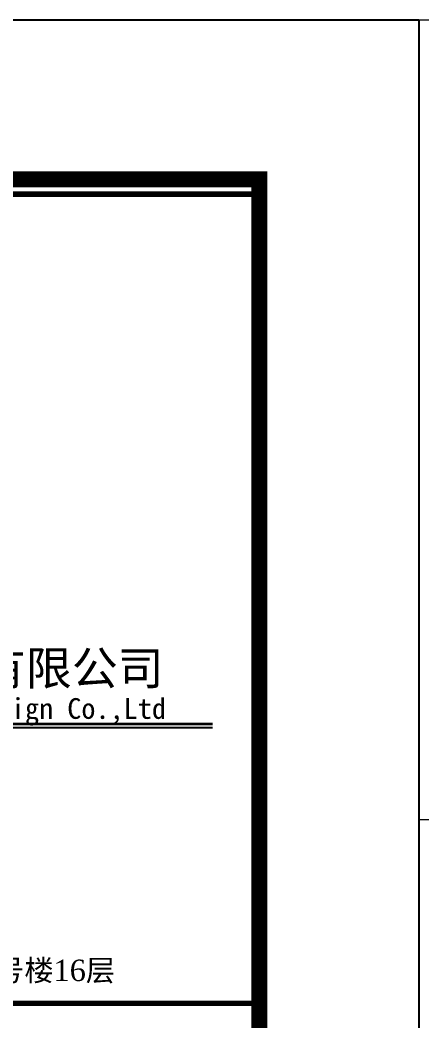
# Model space of a CAD drawing. Extents: x -3102990 to -851544, y -5293060 to -2540151.
# Drawn here: x -2246035 to -2243516, y -2637176 to -2630902 of the extents above; entities that cross this region are included whole.
import ezdxf

# ---------------------------------------------------------------- set-up
doc = ezdxf.new("R2010")
doc.units = 0
doc.header["$LTSCALE"] = 1000
doc.layers.get('0').update_dxf_attribs({"linetype": 'CONTINUOUS'})
for name, color, linetype in [('BEAM_CON', 4, 'CONTINUOUS'), ('PUB_TEXT', 7, 'CONTINUOUS'), ('PUB_TITLE', 4, 'CONTINUOUS')]:
    doc.layers.add(name, color=color, linetype=linetype)
doc.layers.add('yichutu', color=7, linetype='CONTINUOUS', true_color=0xffffff, plot=False)
doc.styles.add('-黑体', font='simhei.ttf')
doc.styles.add('GHF', font='times.ttf')

# ---------------------------------------------------------------- blocks, each defined once
blk = doc.blocks.new('A$C16496DF1')
at = {"color": 4, "lineweight": 35}
blk.add_line((98134.9, 37584.9), (102806.5, 37584.9), dxfattribs=at)
at = {"color": 4, "lineweight": -2}
blk.add_line((98134.9, 37562.5), (102806.5, 37562.5), dxfattribs=at)
at = {"layer": 'PUB_TITLE'}
blk.add_lwpolyline([(0, 0), (0, 42000), (104100, 42000), (104100, 0)], close=True, dxfattribs=at)
at = {"layer": 'PUB_TITLE', "const_width": 100}
blk.add_lwpolyline([(103100, 1000), (103100, 41000), (713.3, 41000), (713.3, 1000), (103100, 1000)], dxfattribs=at)
at = {"layer": 'PUB_TITLE', "color": 4, "const_width": 35.1}
blk.add_lwpolyline([(97852.3, 35831), (103073.4, 35831), (103073.4, 40907.5), (97852.3, 40907.5)], close=True, dxfattribs=at)
at = {"layer": 'PUB_TEXT'}
for s, height, style, p in [('合肥市方正城建规划设计有限公司', 210.912, '-黑体', (98185.3, 37828.5)), ('Hefei Fangzheng Urban Planning And Design Co.,Ltd', 129.922, '-黑体', (98184.9, 37615.8)), ('地址：合肥市濉溪路99号众城国际广场1号楼16层', 134.045, 'GHF', (98216.3, 35971.1))]:
    blk.add_text(s, height=height, dxfattribs=dict(at, style=style)).set_placement(p)
blk = doc.blocks.new('yct-1041-420-104100-42000-100-2006.0')
at = {"layer": 'yichutu', "color": 7, "true_color": 0xffffff}
blk.add_lwpolyline([(0, 0), (0, 42000), (104100, 42000), (104100, 0)], close=True, dxfattribs=at)

msp = doc.modelspace()

# ---------------------------------------------------------------- linework, layer by layer
at = {"layer": 'BEAM_CON', "lineweight": 5, "ltscale": 1.5}
msp.add_lwpolyline([(-2243535.85, -2630902.4), (-2236101.86, -2630902.4), (-2236101.86, -2635920.73), (-2243535.85, -2635920.73)], close=True, dxfattribs=at)

# ---------------------------------------------------------------- block references
at = {"ltscale": 1.5}
msp.add_blockref('A$C16496DF1', (-2347635.85, -2672902.4), dxfattribs=at)
at = {"layer": 'yichutu'}
msp.add_blockref('yct-1041-420-104100-42000-100-2006.0', (-2347635.85, -2672902.4), dxfattribs=at)

doc.saveas('drawing.dxf')
